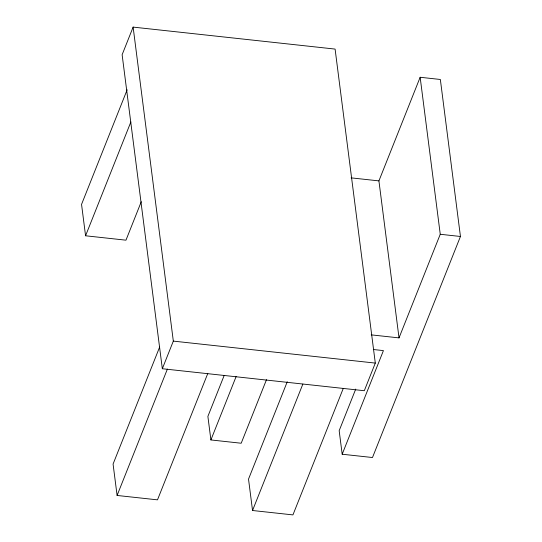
<?xml version="1.0" encoding="UTF-8"?>
<svg xmlns="http://www.w3.org/2000/svg" width="542" height="542" viewBox="0 0 542 542"><rect width="100%" height="100%" fill="white"/><g stroke="black" fill="none" stroke-linecap="round" stroke-linejoin="round"><path stroke-width="0.81" d="M133.122 27.1L122.126 54.728L162.329 368.736L364.305 390.721L375.301 363.086L335.098 49.085L133.122 27.1L173.325 341.108L162.329 368.736M127.16 89.776L81.551 204.381L85.568 235.784L125.968 240.181L141.272 201.712M85.568 235.784L130.866 121.957M159.626 347.097L113.075 464.06L117.099 495.456L157.492 499.853L207.789 373.472M117.099 495.456L167.39 369.075M224.131 375.572L207.884 416.392L210.899 439.941L241.197 443.234L266.501 379.651M210.899 439.941L236.136 376.527M287.253 381.764L248.521 479.101L252.538 510.503L292.937 514.9L343.228 388.519M371.25 334.868L399.02 337.89L378.919 180.886L420.152 77.269L440.348 79.471L460.449 236.475L372.483 457.523L342.185 454.23L339.17 430.68L355.728 389.075M252.538 510.503L302.836 384.122M342.185 454.23L383.424 350.606L373.323 349.509M399.02 337.89L440.253 234.273L420.152 77.269M351.141 177.864L378.919 180.886M440.253 234.273L460.449 236.475M173.325 341.108L375.301 363.086"/></g></svg>
